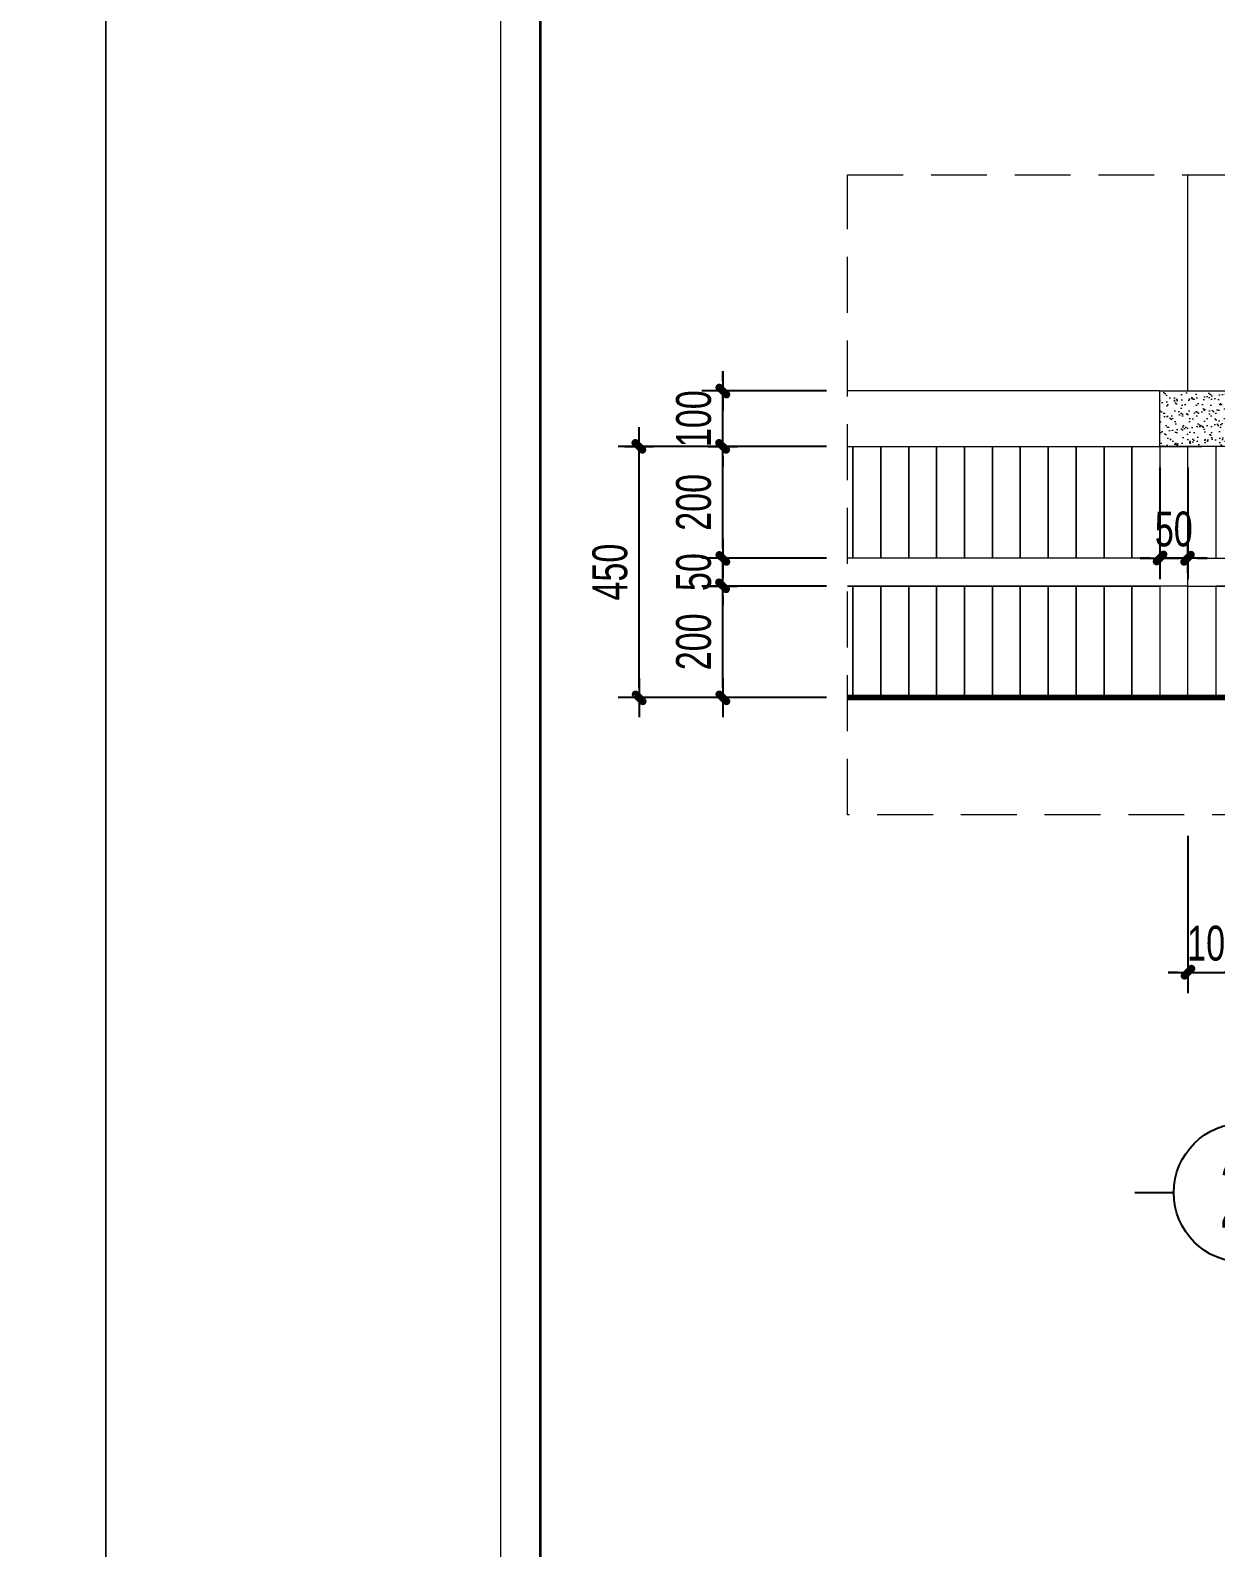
# Model space of a CAD drawing. Header units: inches. Extents: x 88947 to 296847, y 35049 to 161062.
# Drawn here: x 207612 to 209736, y 80001 to 82721 of the extents above; entities that cross this region are included whole.
import ezdxf
from ezdxf.enums import TextEntityAlignment as Align
from ezdxf.xclip import XClip

# ---------------------------------------------------------------- set-up
doc = ezdxf.new("R2010")
doc.units = ezdxf.units.IN
doc.header["$MEASUREMENT"] = 0
doc.header["$XCLIPFRAME"] = 0
doc.header["$PDMODE"] = 1
for name, pattern in [('ACAD_ISO03W100', [30, 12, -18]), ('CENTER', [50.8, 31.75, -6.35, 6.35, -6.35]), ('DASHED', [0.75, 0.5, -0.25])]:
    doc.linetypes.add(name, pattern=pattern)
for name, color, linetype, lineweight in [('A-Dims', 145, 'Continuous', 25), ('A-Text', 30, 'Continuous', 9), ('A-Wall', 2, 'Continuous', 35), ('DIM', 7, 'Continuous', 25), ('GHICHU', 40, 'Continuous', 18), ('HACTH', 8, 'Continuous', 5), ('KHUNG 1', 6, 'Continuous', 70), ('KHUNG 2', 144, 'Continuous', 18), ('NETMANH', 192, 'Continuous', 18), ('THAY', 3, 'Continuous', 18), ('TRUC', 252, 'ACAD_ISO03W100', 13), ('TUONG', 4, 'Continuous', 50)]:
    doc.layers.add(name, color=color, linetype=linetype, lineweight=lineweight)
doc.styles.add('FRANKO', font='VFRANKO.TTF')
doc.styles.add('VHELVEN', font='VHELVEN.TTF')
doc.styles.add('VNI-HELVE-CONDENSE', font='VNARIAL.TTF', dxfattribs={"width": 0.7})
doc.dimstyles.new('TAS-50', dxfattribs={"dimscale": 25, "dimtxt": 2.5, "dimasz": 0.7, "dimexe": 1.5, "dimexo": 1.5, "dimgap": 0.8, "dimtad": 1, "dimdec": 0, "dimzin": 3, "dimdsep": 46, "dimtxsty": 'VNI-HELVE-CONDENSE', "dimblk": 'TICK', "dimcen": 2.5, "dimclrt": 71, "dimazin": 2, "dimtfac": 0.75, "dimtdec": 0, "dimtix": 1, "dimtmove": 2, "dimatfit": 2, "dimldrblk": 'TICK123', "dimfxl": 1.5, "dimtolj": 1, "dimtzin": 0, "dimarcsym": 0})

# ---------------------------------------------------------------- blocks, each defined once
blk = doc.blocks.new('khung ten')
at = {"layer": 'A-Wall', "ltscale": 0.7}
blk.add_lwpolyline([(267204.1, -219099.4), (305804.1, -219099.4), (305804.1, -190799.4), (267204.1, -190799.4)], close=True, dxfattribs=at)
at = {"layer": 'KHUNG 2', "ltscale": 0.7}
blk.add_lwpolyline([(267004.1, -219299.4), (306004.1, -219299.4), (306004.1, -190599.4), (267004.1, -190599.4)], close=True, dxfattribs=at)
at = {"layer": 'NETMANH', "ltscale": 0.7}
blk.add_lwpolyline([(265004.1, -220042.3), (307004.1, -220042.3), (307004.1, -190342.3), (265004.1, -190342.3)], close=True, dxfattribs=at)
blk = doc.blocks.new('TICK')
at = {"layer": 'A-Dims', "color": 1}
for p, q in [((-2, 0), (2, 0)), ((0, 1.5), (0, -1.5))]:
    blk.add_line(p, q, dxfattribs=at)
at = {"layer": 'A-Dims', "color": 1, "const_width": 0.788}
blk.add_lwpolyline([(-0.33, -0.35), (0.38, 0.38)], dxfattribs=at)
at = {"layer": 'A-Dims', "color": 1, "const_width": 0.394}
for points in [[(0.24, 0.52, -0.414214), (0.52, 0.52, -1)], [(0.52, 0.52, -0.414214), (0.52, 0.24, -1)], [(-0.47, -0.21, 0.414214), (-0.47, -0.49, 1)], [(-0.47, -0.49, 0.414214), (-0.19, -0.49, 1)]]:
    blk.add_lwpolyline(points, format="xyb", dxfattribs=at)
blk = doc.blocks.new('*D1746')
at = {"layer": 'Defpoints', "color": 0}
for p in [(209685.8, 81314.7), (209785.8, 81314.7), (209785.8, 81032.2)]:
    blk.add_point(p, dxfattribs=at)
at = {"layer": 'DIM', "color": 0, "lineweight": -2}
for p, q in [((209685.8, 81277.2), (209685.8, 80994.7)), ((209785.8, 81277.2), (209785.8, 80994.7)), ((209668.3, 81032.2), (209650.8, 81032.2)), ((209685.8, 81032.2), (209785.8, 81032.2)), ((209803.3, 81032.2), (209820.8, 81032.2))]:
    blk.add_line(p, q, dxfattribs=at)
at = {"layer": 'DIM', "color": 0, "lineweight": -2, "xscale": 17.5, "yscale": 17.5, "zscale": 17.5}
blk.add_blockref('TICK', (209685.8, 81032.2), dxfattribs=at)
at = {"layer": 'DIM', "color": 0, "lineweight": -2, "xscale": 17.5, "yscale": 17.5, "zscale": 17.5, "rotation": 180}
blk.add_blockref('TICK', (209785.8, 81032.2), dxfattribs=at)
at = {"layer": 'DIM', "color": 71, "insert": (209735.8, 81084.1), "char_height": 62.5, "attachment_point": 5, "style": 'VNI-HELVE-CONDENSE'}
blk.add_mtext('\\A1;100', dxfattribs=at)
blk = doc.blocks.new('TICK123')
at = {"layer": 'A-Dims', "color": 1}
blk.add_lwpolyline([(0.05, 0, 0, 0.84, 0), (-2.11, 0, 8.4, 8.4, 0)], format="xyseb", dxfattribs=at)
blk = doc.blocks.new('TRUCCOT')
for p, q in [((0, -140), (0, 0)), ((-250, -390), (-390, -390)), ((250, -390), (390, -390)), ((0, -640), (0, -780))]:
    blk.add_line(p, q)
blk.add_circle((0, -390), 250)
at = {"layer": 'GHICHU', "style": 'VHELVEN'}
blk.add_attdef('TRUC', text='', height=280, dxfattribs=at).set_placement((0, -390), align=Align.MIDDLE_CENTER)
blk = doc.blocks.new('*D1773')
at = {"layer": 'Defpoints', "color": 0}
for p in [(208852.5, 81724.7), (209075.9, 81724.7), (209075.9, 81524.7)]:
    blk.add_point(p, dxfattribs=at)
at = {"layer": 'DIM', "color": 0, "lineweight": -2}
for p, q in [((209038.4, 81724.7), (208815, 81724.7)), ((208852.5, 81542.2), (208852.5, 81707.2)), ((209038.4, 81524.7), (208815, 81524.7))]:
    blk.add_line(p, q, dxfattribs=at)
at = {"layer": 'DIM', "color": 0, "lineweight": -2, "xscale": 17.5, "yscale": 17.5, "zscale": 17.5}
for p, rotation in [((208852.5, 81724.7), 90), ((208852.5, 81524.7), 270)]:
    blk.add_blockref('TICK', p, dxfattribs=dict(at, rotation=rotation))
at = {"layer": 'DIM', "color": 71, "insert": (208800.6, 81624.7), "char_height": 62.5, "attachment_point": 5, "rotation": 90, "style": 'VNI-HELVE-CONDENSE'}
blk.add_mtext('\\A1;200', dxfattribs=at)
blk = doc.blocks.new('*D1774')
at = {"layer": 'Defpoints', "color": 0}
for p in [(208852.5, 82074.7), (209075.9, 82074.7), (209075.9, 81974.7)]:
    blk.add_point(p, dxfattribs=at)
at = {"layer": 'DIM', "color": 0, "lineweight": -2}
for p, q in [((208852.5, 82092.2), (208852.5, 82109.7)), ((209038.4, 82074.7), (208815, 82074.7)), ((208852.5, 81974.7), (208852.5, 82074.7)), ((209038.4, 81974.7), (208815, 81974.7)), ((208852.5, 81957.2), (208852.5, 81939.7))]:
    blk.add_line(p, q, dxfattribs=at)
at = {"layer": 'DIM', "color": 0, "lineweight": -2, "xscale": 17.5, "yscale": 17.5, "zscale": 17.5}
for p, rotation in [((208852.5, 82074.7), 270), ((208852.5, 81974.7), 90)]:
    blk.add_blockref('TICK', p, dxfattribs=dict(at, rotation=rotation))
at = {"layer": 'DIM', "color": 71, "insert": (208800.6, 82024.7), "char_height": 62.5, "attachment_point": 5, "rotation": 90, "style": 'VNI-HELVE-CONDENSE'}
blk.add_mtext('\\A1;100', dxfattribs=at)
blk = doc.blocks.new('*D2404')
at = {"layer": 'Defpoints', "color": 0}
for p in [(208852.5, 81774.7), (209075.9, 81774.7), (209075.9, 81724.7)]:
    blk.add_point(p, dxfattribs=at)
at = {"layer": 'DIM', "color": 0, "lineweight": -2}
for p, q in [((208852.5, 81792.2), (208852.5, 81809.7)), ((209038.4, 81774.7), (208815, 81774.7)), ((208852.5, 81724.7), (208852.5, 81774.7)), ((209038.4, 81724.7), (208815, 81724.7)), ((208852.5, 81707.2), (208852.5, 81689.7))]:
    blk.add_line(p, q, dxfattribs=at)
at = {"layer": 'DIM', "color": 0, "lineweight": -2, "xscale": 17.5, "yscale": 17.5, "zscale": 17.5}
for p, rotation in [((208852.5, 81774.7), 270), ((208852.5, 81724.7), 90)]:
    blk.add_blockref('TICK', p, dxfattribs=dict(at, rotation=rotation))
at = {"layer": 'DIM', "color": 71, "insert": (208800.6, 81749.7), "char_height": 62.5, "attachment_point": 5, "rotation": 90, "style": 'VNI-HELVE-CONDENSE'}
blk.add_mtext('\\A1;50', dxfattribs=at)
blk = doc.blocks.new('*D2405')
at = {"layer": 'Defpoints', "color": 0}
for p in [(208852.5, 81974.7), (209075.9, 81974.7), (209075.9, 81774.7)]:
    blk.add_point(p, dxfattribs=at)
at = {"layer": 'DIM', "color": 0, "lineweight": -2}
for p, q in [((209038.4, 81974.7), (208815, 81974.7)), ((208852.5, 81792.2), (208852.5, 81957.2)), ((209038.4, 81774.7), (208815, 81774.7))]:
    blk.add_line(p, q, dxfattribs=at)
at = {"layer": 'DIM', "color": 0, "lineweight": -2, "xscale": 17.5, "yscale": 17.5, "zscale": 17.5}
for p, rotation in [((208852.5, 81974.7), 90), ((208852.5, 81774.7), 270)]:
    blk.add_blockref('TICK', p, dxfattribs=dict(at, rotation=rotation))
at = {"layer": 'DIM', "color": 71, "insert": (208800.6, 81874.7), "char_height": 62.5, "attachment_point": 5, "rotation": 90, "style": 'VNI-HELVE-CONDENSE'}
blk.add_mtext('\\A1;200', dxfattribs=at)
blk = doc.blocks.new('*D2406')
at = {"layer": 'Defpoints', "color": 0}
for p in [(208702.5, 81974.7), (209075.9, 81974.7), (209075.9, 81524.7)]:
    blk.add_point(p, dxfattribs=at)
at = {"layer": 'DIM', "color": 0, "lineweight": -2}
for p, q in [((209038.4, 81974.7), (208665, 81974.7)), ((208702.5, 81542.2), (208702.5, 81957.2)), ((209038.4, 81524.7), (208665, 81524.7))]:
    blk.add_line(p, q, dxfattribs=at)
at = {"layer": 'DIM', "color": 0, "lineweight": -2, "xscale": 17.5, "yscale": 17.5, "zscale": 17.5}
for p, rotation in [((208702.5, 81974.7), 90), ((208702.5, 81524.7), 270)]:
    blk.add_blockref('TICK', p, dxfattribs=dict(at, rotation=rotation))
at = {"layer": 'DIM', "color": 71, "insert": (208650.6, 81749.7), "char_height": 62.5, "attachment_point": 5, "rotation": 90, "style": 'VNI-HELVE-CONDENSE'}
blk.add_mtext('\\A1;450', dxfattribs=at)
blk = doc.blocks.new('A$C5E6024E7')
at = {"layer": 'HACTH'}
h = blk.add_hatch(dxfattribs=at)
h.set_pattern_fill('AR-SAND', color=256, scale=10, style=0)
h.set_pattern_definition([(37.5, (-350, 450), (-0.62993, 19.26824), [0, -15.2, 0, -17, 0, -16.25]), (7.5, (-350, 450), (17.6978, 28.2215), [0, -8.2, 0, -13.7, 0, -5.25]), (327.5, (-362.3, 450), (31.1414, 0.0566), [0, -5, 0, -18, 0, -23.5]), (317.5, (-362.3, 450), (30.0613, 8.7768), [0, -2.5, 0, -11.8, 0, -13.5])])
h.paths.add_polyline_path([(50, 550), (0, 550), (-350, 550), (-350, 450), (-249.8, 450), (-249.8, 450), (-199.8, 450), (-199.8, 450), (-149.8, 450), (-99.8, 450), (-49.8, 450), (-49.8, 450), (50, 450)])
for points in [[(-249.8, 450), (-249.8, 250), (-199.8, 250), (-199.8, 450)], [(-199.8, 450), (-199.8, 250), (-149.8, 250), (-149.8, 450)], [(-149.8, 450), (-149.8, 250), (-99.8, 250), (-99.8, 450)], [(-99.8, 450), (-99.8, 250), (-49.8, 250), (-49.8, 450)], [(-249.8, 200), (-249.8, 0), (-199.8, 0), (-199.8, 200)], [(-199.8, 200), (-199.8, 0), (-149.8, 0), (-149.8, 200)], [(-149.8, 200), (-149.8, 0), (-99.8, 0), (-99.8, 200)], [(-99.8, 200), (-99.8, 0), (-49.8, 0), (-49.8, 200)]]:
    blk.add_lwpolyline(points, close=True, dxfattribs=at)
for points in [[(-300, 250), (0, 250)], [(-300, 200), (0, 200)]]:
    blk.add_lwpolyline(points, dxfattribs=at)
at = {"layer": 'THAY'}
for points in [[(50, 450), (-350, 450), (-350, 550), (0, 550), (50, 550), (50, 450)], [(0, 450), (0, 0), (-300, 0), (-300, 450)]]:
    blk.add_lwpolyline(points, dxfattribs=at)
blk = doc.blocks.new('A$C10592CCD')
at = {"layer": 'HACTH'}
for points in [[(-2100, 450), (-2100, 250), (-2150, 250), (-2150, 450)], [(-2050, 450), (-2050, 250), (-2100, 250), (-2100, 450)], [(-2000, 450), (-2000, 250), (-2050, 250), (-2050, 450)], [(-1950, 450), (-1950, 250), (-2000, 250), (-2000, 450)], [(-1900, 450), (-1900, 250), (-1950, 250), (-1950, 450)], [(-1850, 450), (-1850, 250), (-1900, 250), (-1900, 450)], [(-1800, 450), (-1800, 250), (-1850, 250), (-1850, 450)], [(-1750, 450), (-1750, 250), (-1800, 250), (-1800, 450)], [(-1700, 450), (-1700, 250), (-1750, 250), (-1750, 450)], [(-1650, 450), (-1650, 250), (-1700, 250), (-1700, 450)], [(-1600, 450), (-1600, 250), (-1650, 250), (-1650, 450)], [(-1550, 450), (-1550, 250), (-1600, 250), (-1600, 450)], [(-2100, 200), (-2100, 0), (-2150, 0), (-2150, 200)], [(-2050, 200), (-2050, 0), (-2100, 0), (-2100, 200)], [(-2000, 200), (-2000, 0), (-2050, 0), (-2050, 200)], [(-1950, 200), (-1950, 0), (-2000, 0), (-2000, 200)], [(-1900, 200), (-1900, 0), (-1950, 0), (-1950, 200)], [(-1850, 200), (-1850, 0), (-1900, 0), (-1900, 200)], [(-1800, 200), (-1800, 0), (-1850, 0), (-1850, 200)], [(-1750, 200), (-1750, 0), (-1800, 0), (-1800, 200)], [(-1700, 200), (-1700, 0), (-1750, 0), (-1750, 200)], [(-1650, 200), (-1650, 0), (-1700, 0), (-1700, 200)], [(-1600, 200), (-1600, 0), (-1650, 0), (-1650, 200)], [(-1550, 200), (-1550, 0), (-1600, 0), (-1600, 200)]]:
    blk.add_lwpolyline(points, close=True, dxfattribs=at)
for points in [[(-1500, 250), (-4900, 250)], [(-1500, 200), (-4900, 200)]]:
    blk.add_lwpolyline(points, dxfattribs=at)
at = {"layer": 'KHUNG 1'}
blk.add_lwpolyline([(-4900, 0), (7500, 0)], dxfattribs=at)
at = {"layer": 'THAY'}
for points in [[(-1500, 550), (-1499.8, 4978.1)], [(-4700, 450), (-1550, 450), (-1550, 550), (-4700, 550)]]:
    blk.add_lwpolyline(points, dxfattribs=at)
at = {"layer": 'TRUC', "linetype": 'CENTER', "ltscale": 20}
for points in [[(-7704.6, 450), (10769.5, 450)], [(-7704.6, 0), (10769.5, 0)]]:
    blk.add_lwpolyline(points, dxfattribs=at)
at = {"layer": 'TUONG'}
blk.add_blockref('A$C5E6024E7', (-1200, 0), dxfattribs=at)
blk = doc.blocks.new('*D2462')
at = {"layer": 'Defpoints', "color": 0}
for p in [(209635.8, 81974.8), (209685.8, 81974.8), (209635.8, 81774.8)]:
    blk.add_point(p, dxfattribs=at)
at = {"layer": 'DIM', "color": 0, "lineweight": -2}
for p, q in [((209635.8, 81937.3), (209635.8, 81737.3)), ((209685.8, 81937.3), (209685.8, 81737.3)), ((209618.3, 81774.8), (209600.8, 81774.8)), ((209685.8, 81774.8), (209635.8, 81774.8)), ((209703.3, 81774.8), (209720.8, 81774.8))]:
    blk.add_line(p, q, dxfattribs=at)
at = {"layer": 'DIM', "color": 0, "lineweight": -2, "xscale": 17.5, "yscale": 17.5, "zscale": 17.5}
blk.add_blockref('TICK', (209635.8, 81774.8), dxfattribs=at)
at = {"layer": 'DIM', "color": 0, "lineweight": -2, "xscale": 17.5, "yscale": 17.5, "zscale": 17.5, "rotation": 180}
blk.add_blockref('TICK', (209685.8, 81774.8), dxfattribs=at)
at = {"layer": 'DIM', "color": 71, "insert": (209660.8, 81826.6), "char_height": 62.5, "attachment_point": 5, "style": 'VNI-HELVE-CONDENSE'}
blk.add_mtext('\\A1;50', dxfattribs=at)

msp = doc.modelspace()

# ---------------------------------------------------------------- linework, layer by layer
at = {"layer": 'KHUNG 1'}
msp.add_lwpolyline([(215829.4, 81524.7), (209075.9, 81524.7)], dxfattribs=at)
at = {"layer": 'KHUNG 2', "linetype": 'DASHED', "ltscale": 200}
msp.add_lwpolyline([(209075.9, 82461.7), (215829.4, 82461.7), (215829.4, 81314.7), (209075.9, 81314.7)], close=True, dxfattribs=at)

# ---------------------------------------------------------------- block references
at = {"layer": 'A-Text'}
for p, xscale, yscale, zscale in [((-9348.5, 232654.8), 0.7071428571362048, 0.7071428573544836, 0.7071428573664265), ((114049.4, 154854.2), 0.3535714285681024, 0.3535714286845177, 0.3535714286832132)]:
    msp.add_blockref('khung ten', p, dxfattribs=dict(at, xscale=xscale, yscale=yscale, zscale=zscale))
at = {"layer": 'DIM'}
ref = msp.add_blockref('TRUCCOT', (209785.8, 80832.2), dxfattribs=dict(at, xscale=0.5, yscale=0.5, zscale=0.5))
ref.add_attrib('TRUC', '2', dxfattribs={"layer": 'GHICHU', "height": 125, "style": 'FRANKO'}).set_placement((209785.8, 80637.2), align=Align.MIDDLE_CENTER)
at = {"layer": 'THAY'}
ref = msp.add_blockref('A$C10592CCD', (211185.8, 81524.7), dxfattribs=at)
XClip(ref).set_block_clipping_path([(-2109.8702694072, -210.0025849601), (4643.6297305502, 936.99741504)])

# ---------------------------------------------------------------- dimensions: what is measured, and where the dimension line sits
at = {"layer": 'DIM'}
for base, p1, p2, picture, middle in [((208852.5, 82074.7), (209075.9, 81974.7), (209075.9, 82074.7), '*D1774', (208800.6, 82024.7)), ((208702.5, 81974.7), (209075.9, 81524.7), (209075.9, 81974.7), '*D2406', (208650.6, 81749.7)), ((208852.5, 81974.7), (209075.9, 81774.7), (209075.9, 81974.7), '*D2405', (208800.6, 81874.7)), ((208852.5, 81774.7), (209075.9, 81724.7), (209075.9, 81774.7), '*D2404', (208800.6, 81749.7)), ((208852.5, 81724.7), (209075.9, 81524.7), (209075.9, 81724.7), '*D1773', (208800.6, 81624.7))]:
    dim = msp.add_linear_dim(base=base, p1=p1, p2=p2, angle=90, dimstyle='TAS-50', dxfattribs=at)
    dim.commit()
    dim.dimension.update_dxf_attribs({"geometry": picture, "text_midpoint": middle})
for base, p1, p2, picture, middle in [((209635.8, 81774.8), (209685.8, 81974.8), (209635.8, 81974.8), '*D2462', (209660.8, 81826.6)), ((209785.8, 81032.2), (209685.8, 81314.7), (209785.8, 81314.7), '*D1746', (209735.8, 81084.1))]:
    dim = msp.add_linear_dim(base=base, p1=p1, p2=p2, dimstyle='TAS-50', dxfattribs=at)
    dim.commit()
    dim.dimension.update_dxf_attribs({"geometry": picture, "text_midpoint": middle})

doc.saveas('drawing.dxf')
